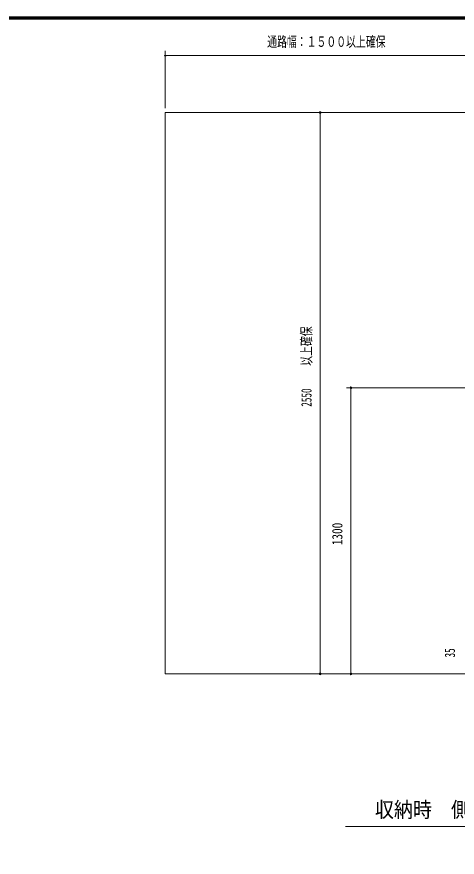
# Model space of a CAD drawing. Units: millimetres, scale not verified. Extents: x -5740 to 5856, y -4020 to 4020.
# Drawn here: x 810 to 2809, y 202 to 4020 of the extents above; entities that cross this region are included whole.
import ezdxf
from ezdxf.enums import TextEntityAlignment as Align

# ---------------------------------------------------------------- set-up
doc = ezdxf.new("R2010")
doc.units = ezdxf.units.MM
doc.header["$LTSCALE"] = 10
for name, color, linetype, lineweight in [('0-3_2-03BODL', 2, 'Continuous', 18), ('0-B_2-F', 3, 'Continuous', 18), ('0-F_F-F4PAPAER', 5, 'Continuous', 18), ('1-4_2ラック-F寸法', 3, 'Continuous', 18)]:
    doc.layers.add(name, color=color, linetype=linetype, lineweight=lineweight)
doc.styles.add('ＭＳ ゴシック', font='')
doc.styles.get('ＭＳ ゴシック').set_extended_font_data('MS Gothic')

msp = doc.modelspace()

# ---------------------------------------------------------------- linework, layer by layer
at = {"layer": '0-3_2-03BODL', "color": 7}
for p, q in [((4949.79, 3585.02), (1483.81, 3585.02)), ((1483.81, 1035.02), (1483.81, 3585.02)), ((4949.79, 1035.02), (1483.81, 1035.02))]:
    msp.add_line(p, q, dxfattribs=at)
at = {"layer": '0-B_2-F'}
for p, q in [((2186.77, 3585.02), (2186.77, 1035.02)), ((2306.77, 2335.02), (4732.05, 2335.02)), ((2326.77, 1035.02), (2326.77, 2335.02)), ((2301.9, 342.26), (3981.9, 342.26))]:
    msp.add_line(p, q, dxfattribs=at)
for centre, start, end in [((2186.77, 3585.02), 0, 180), ((2186.77, 3585.02), 180, 0), ((2326.77, 2335.02), 0, 180), ((2326.77, 2335.02), 180, 0), ((2186.77, 1035.02), 0, 180), ((2186.77, 1035.02), 180, 0), ((2326.77, 1035.02), 0, 180), ((2326.77, 1035.02), 180, 0)]:
    msp.add_arc(centre, 4, start, end, dxfattribs=at)
at = {"layer": '0-F_F-F4PAPAER'}
for points in [[(5740, 4020.13), (-5740, 4020.13), (-5740, -4019.87), (5740, -4019.87)], [(5739, 4019.13), (5739, -4018.87), (-5739, -4018.87), (-5739, 4019.13)], [(5738, 4018.13), (5738, -4017.87), (-5738, -4017.87), (-5738, 4018.13)], [(5737, 4017.13), (5737, -4016.87), (-5737, -4016.87), (-5737, 4017.13)], [(5736, 4016.13), (5736, -4015.87), (-5736, -4015.87), (-5736, 4016.13)], [(5735, 4015.13), (5735, -4014.87), (-5735, -4014.87), (-5735, 4015.13)], [(5734, 4014.13), (5734, -4013.87), (-5734, -4013.87), (-5734, 4014.13)], [(5733, 4013.13), (5733, -4012.87), (-5733, -4012.87), (-5733, 4013.13)], [(5732, 4012.13), (5732, -4011.87), (-5732, -4011.87), (-5732, 4012.13)], [(5731, 4011.13), (5731, -4010.87), (-5731, -4010.87), (-5731, 4011.13)], [(5730, 4010.13), (5730, -4009.87), (-5730, -4009.87), (-5730, 4010.13)]]:
    msp.add_lwpolyline(points, close=True, dxfattribs=at)
at = {"layer": '1-4_2ラック-F寸法'}
for p, q in [((1483.81, 3865.02), (1483.81, 3605.02)), ((1487.81, 3845.02), (1479.81, 3845.02)), ((3020.81, 3845.02), (1479.81, 3845.02))]:
    msp.add_line(p, q, dxfattribs=at)
msp.add_arc((1483.81, 3845.02), 4, 180, 0, dxfattribs=at)

# ---------------------------------------------------------------- texts
at = {"layer": '0-B_2-F', "color": 7, "style": 'ＭＳ ゴシック'}
for s, width, p in [('以上確保', 0.7, (2161.97, 2434.54)), ('2550', 0.65, (2161.97, 2248.95)), ('1300', 0.8, (2301.97, 1619.71)), ('35', 0.65, (2812.99, 1109.79))]:
    msp.add_text(s, height=46.89, rotation=90, dxfattribs=dict(at, width=width)).set_placement(p, align=Align.BOTTOM_LEFT)
at = {"layer": '0-B_2-F', "color": 7, "style": 'ＭＳ ゴシック', "width": 0.9}
msp.add_text('収納時\u3000側面図\u3000Ｓ＝１／２０', height=70.33, dxfattribs=at).set_placement((2435.24, 362.26), align=Align.BOTTOM_LEFT)
at = {"layer": '1-4_2ラック-F寸法', "color": 7, "style": 'ＭＳ ゴシック', "width": 0.7}
msp.add_text('通路幅：１５００以上確保', height=46.89, dxfattribs=at).set_placement((1946.45, 3869.82), align=Align.BOTTOM_LEFT)

doc.saveas('drawing.dxf')
